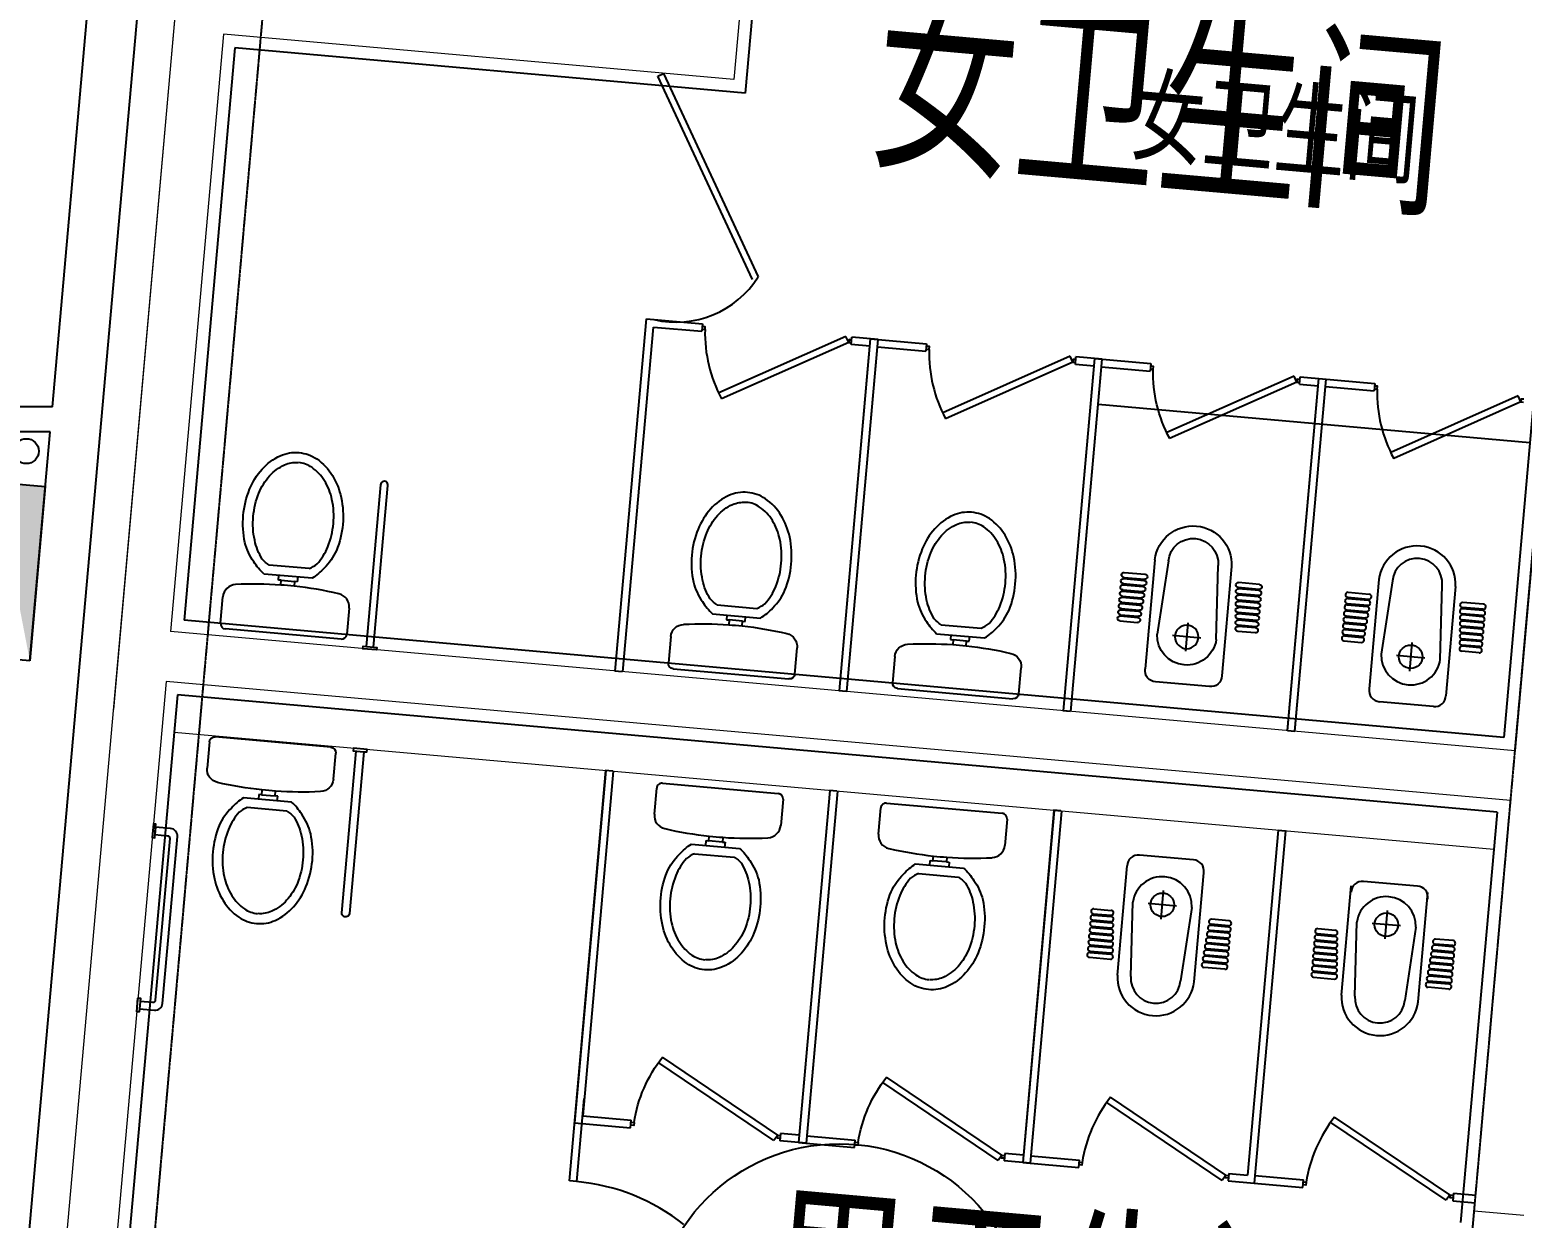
# Model space of a CAD drawing. Header units: millimetres. Extents: x 11669738 to 11859441, y -6222081 to -6069093.
# Drawn here: x 11776122 to 11782092, y -6202303 to -6197546 of the extents above; entities that cross this region are included whole.
import ezdxf

# ---------------------------------------------------------------- set-up
doc = ezdxf.new("R2010")
doc.units = ezdxf.units.MM
doc.linetypes.add('E-RG-1F$0$$0$DOTE', pattern=[2.42, 2, -0.2, 0.02, -0.2])
doc.linetypes.add('XRE2$0$HIDDEN', pattern=[0.375, 0.25, -0.125])
for name, color, linetype in [('A—墙体', 7, 'Continuous'), ('I—平面—卫生间隔断（不到顶）', 48, 'Continuous'), ('I—平面—文字', 40, 'Continuous'), ('I—平面—文字（放大1：100）', 40, 'XRE2$0$HIDDEN'), ('I—平面—洁具1', 48, 'Continuous'), ('I—平面—洁具2', 44, 'Continuous'), ('I—平面—消防设施', 10, 'Continuous'), ('I—平面—装饰面层线', 192, 'Continuous'), ('I—平面—踏步', 80, 'Continuous'), ('I—平面—门', 22, 'Continuous'), ('轴线100', 1, 'Continuous')]:
    doc.layers.add(name, color=color, linetype=linetype)
for name, color, linetype, lineweight in [('E1-RW-4F$0$A-WALL', 7, 'Continuous', 5), ('E1-RW-4F$0$P-SANR-FIXT', 6, 'Continuous', 5), ('XRE0$0$A-FLOR-CASE', 3, 'Continuous', 5)]:
    doc.layers.add(name, color=color, linetype=linetype, lineweight=lineweight)
doc.styles.add('XD2008', font='simhei.ttf', dxfattribs={"width": 0.85})

# ---------------------------------------------------------------- blocks, each defined once
blk = doc.blocks.new('E1-RI-4F$0$XFX-BX')
blk.add_lwpolyline([(0, 0), (0, 200), (700, 200), (700, 0)], close=True)
blk.add_solid([(0, 0), (0, 0), (700, 0), (700, 200)])
blk = doc.blocks.new('E1-RW-4F$0$matong')
at = {"layer": 'I—平面—洁具2'}
for p, q in [((-0.43, 0), (0.43, 0)), ((-0.47, -0.235), (-0.47, -0.04)), ((0.47, -0.04), (0.47, -0.235)), ((-0.176, -0.431), (0.181, -0.431)), ((-0.07, -0.396), (-0.05, -0.396)), ((-0.07, -0.431), (-0.07, -0.396)), ((-0.05, -0.396), (-0.05, -0.361)), ((0.05, -0.396), (-0.05, -0.396)), ((0.05, -0.361), (0.05, -0.396)), ((0.05, -0.396), (0.07, -0.396)), ((0.07, -0.396), (0.07, -0.431)), ((-0.148, -0.5), (0.148, -0.5))]:
    blk.add_line(p, q, dxfattribs=at)
for points in [[(0.002, -1.35, -0.128381), (-0.133, -1.315, -0.106268), (-0.259, -1.203, -0.085065), (-0.338, -1.047, -0.074422), (-0.368, -0.849, -0.074422), (-0.338, -0.652, -0.093985), (-0.259, -0.514, -0.073872), (-0.176, -0.431, -0.130921)], [(0.181, -0.431, -0.073872), (0.264, -0.514, -0.093985), (0.343, -0.652, -0.074422), (0.372, -0.849, -0.074422), (0.343, -1.047, -0.085065), (0.264, -1.203, -0.106268), (0.138, -1.315, -0.128381), (0.002, -1.35, -0.130921)], [(-0.148, -0.5, 0.073654), (-0.204, -0.54, 0.085065), (-0.272, -0.674, 0.074422), (-0.298, -0.849, 0.074422), (-0.272, -1.025, 0.085065), (-0.204, -1.159, 0.106268), (-0.101, -1.25, 0.128381), (-0.002, -1.276, 0.131396)], [(0.148, -0.5, -0.073654), (0.204, -0.54, -0.085065), (0.272, -0.674, -0.074422), (0.298, -0.849, -0.074422), (0.272, -1.025, -0.085065), (0.204, -1.159, -0.106268), (0.101, -1.25, -0.128381), (0.002, -1.276, -0.131396)]]:
    blk.add_lwpolyline(points, format="xyb", dxfattribs=at)
for centre, radius, start, end in [((-0.43, -0.04), 0.04, 90, 180), ((0.43, -0.04), 0.04, 0, 90), ((-0.37, -0.235), 0.1, 180, 262.0681), ((0.37, -0.235), 0.1, 277.9319, 0), ((0, 2.42), 2.781, 262.0681, 268.9699), ((0, 2.42), 2.781, 268.9699, 271.0301), ((0, 2.42), 2.781, 271.0301, 277.9319)]:
    blk.add_arc(centre, radius, start, end, dxfattribs=at)
blk = doc.blocks.new('E1-RW-4F$0$mt2')
at = {"layer": 'I—平面—卫生间隔断（不到顶）'}
for p, q in [((484752, -36734.2), (484752, -35319.1)), ((484752, -35319.1), (484976.9, -35319.1)), ((484976.9, -35319.1), (484976.9, -35349.1)), ((485553, -35318.4), (485066.2, -35588.4)), ((485566.2, -35341.1), (485079.3, -35611.1)), ((485566.2, -35341.1), (485553, -35318.4)), ((485682, -35319.1), (485576.9, -35319.1)), ((485576.9, -35349.1), (485576.9, -35319.1)), ((485682, -36734.1), (485682, -35319.1)), ((484782, -36734.1), (484782, -35349.1)), ((484782, -35349.1), (484976.9, -35349.1)), ((485652, -35349.1), (485576.9, -35349.1)), ((485652, -36734.2), (485652, -35349.1)), ((484779.7, -36734.2), (484749.7, -36734.2)), ((485679.7, -36734.2), (485649.7, -36734.2))]:
    blk.add_line(p, q, dxfattribs=at)
for points in [[(484976.9, -35341.1), (484989.1, -35341.1), (484989.1, -35329.6), (484976.9, -35329.6)], [(485576.9, -35329.6), (485566.2, -35329.6), (485566.2, -35341.1), (485576.9, -35341.1)]]:
    blk.add_lwpolyline(points, dxfattribs=at)
blk.add_arc((485547.6, -35304.3), 559.9, 183.77151, 213.23063, dxfattribs=at)
at = {"layer": 'I—平面—洁具2', "extrusion": (-8.91634e-38, -1.11454e-38, -1), "xscale": 539.9999999999997, "yscale": 539.9999999999997, "zscale": -539.9999999999997, "rotation": 179.9999999992452}
blk.add_blockref('E1-RW-4F$0$matong', (-485214.6, -36704.2), dxfattribs=at)
blk = doc.blocks.new('E1-RW-4F$0$dunwei3')
at = {"layer": 'I—平面—卫生间隔断（不到顶）'}
for p, q in [((509825.7, -38717.5), (509825.7, -40132.5)), ((509853.4, -38717.5), (509828, -38717.5)), ((509855.7, -38717.5), (509855.7, -40102.5)), ((510725.5, -38717.5), (510755.5, -38717.5)), ((510725.5, -38717.5), (510725.5, -40102.5)), ((510755.5, -38717.5), (510755.5, -40132.5)), ((510626.5, -40133.2), (510139.6, -39863.2)), ((510639.6, -40110.5), (510152.7, -39840.5)), ((509855.7, -40102.5), (510050.5, -40102.5)), ((510050.5, -40132.5), (510050.5, -40102.5)), ((510639.6, -40110.5), (510626.5, -40133.2)), ((510650.5, -40102.5), (510650.5, -40132.5)), ((510650.5, -40102.5), (510725.5, -40102.5)), ((509825.7, -40132.5), (510050.5, -40132.5)), ((510650.5, -40132.5), (510755.5, -40132.5))]:
    blk.add_line(p, q, dxfattribs=at)
for points in [[(510050.5, -40110.5), (510062.5, -40110.5), (510062.5, -40122), (510050.5, -40122)], [(510650.5, -40122), (510639.6, -40122), (510639.6, -40110.5), (510650.5, -40110.5)]]:
    blk.add_lwpolyline(points, dxfattribs=at)
blk.add_arc((510621.1, -40147.3), 559.9, 146.76937, 176.22849, dxfattribs=at)
at = {"layer": 'I—平面—洁具2'}
for p, q in [((510399.2, -38865.4), (510182.3, -38865.4)), ((510136.9, -39351.8), (510136.9, -38912.8)), ((510444.7, -39351.8), (510444.7, -38912.8)), ((510290.8, -39112.6), (510290.8, -38998.3)), ((510019, -39095.5), (510089.5, -39095.5)), ((510019, -39095.5), (510089.5, -39095.5)), ((510190.8, -39351.8), (510172.1, -39055.4)), ((510347.9, -39055.4), (510233.6, -39055.4)), ((510409.4, -39055.4), (510390.8, -39351.8)), ((510009, -39105.5), (510009, -39105.5)), ((510009, -39105.5), (510009, -39105.5)), ((510009, -39130.5), (510009, -39130.5)), ((510009, -39130.5), (510009, -39130.5)), ((510009, -39155.5), (510009, -39155.5)), ((510009, -39155.5), (510009, -39155.5)), ((510019, -39115.5), (510089.5, -39115.5)), ((510019, -39115.5), (510089.5, -39115.5)), ((510019, -39120.5), (510091.5, -39120.5)), ((510019, -39120.5), (510091.5, -39120.5)), ((510019, -39140.5), (510091.5, -39140.5)), ((510019, -39140.5), (510091.5, -39140.5)), ((510019, -39145.5), (510093.4, -39145.5)), ((510019, -39145.5), (510093.4, -39145.5)), ((510099.5, -39105.5), (510099.5, -39105.5)), ((510099.5, -39105.5), (510099.5, -39105.5)), ((510099.5, -39130.5), (510099.5, -39130.5)), ((510099.5, -39130.5), (510099.5, -39130.5)), ((510099.5, -39155.5), (510099.5, -39155.5)), ((510099.5, -39155.5), (510099.5, -39155.5)), ((510101.5, -39130.5), (510101.5, -39130.5)), ((510101.5, -39130.5), (510101.5, -39130.5)), ((510103.4, -39155.5), (510103.4, -39155.5)), ((510103.4, -39155.5), (510103.4, -39155.5)), ((510478.2, -39155.5), (510478.2, -39155.5)), ((510480.1, -39130.5), (510480.1, -39130.5)), ((510482.1, -39105.5), (510482.1, -39105.5)), ((510482.1, -39130.5), (510482.1, -39130.5)), ((510482.1, -39155.5), (510482.1, -39155.5)), ((510562.6, -39145.5), (510488.2, -39145.5)), ((510562.6, -39120.5), (510490.1, -39120.5)), ((510562.6, -39140.5), (510490.1, -39140.5)), ((510562.6, -39115.5), (510492.1, -39115.5)), ((510572.6, -39105.5), (510572.6, -39105.5)), ((510572.6, -39130.5), (510572.6, -39130.5)), ((510572.6, -39155.5), (510572.6, -39155.5)), ((510009, -39180.5), (510009, -39180.5)), ((510009, -39180.5), (510009, -39180.5)), ((510009, -39205.5), (510009, -39205.5)), ((510009, -39205.5), (510009, -39205.5)), ((510019, -39165.5), (510093.4, -39165.5)), ((510019, -39165.5), (510093.4, -39165.5)), ((510019, -39170.5), (510095.4, -39170.5)), ((510019, -39170.5), (510095.4, -39170.5)), ((510019, -39190.5), (510095.4, -39190.5)), ((510019, -39190.5), (510095.4, -39190.5)), ((510019, -39195.5), (510097.3, -39195.5)), ((510019, -39195.5), (510097.3, -39195.5)), ((510019, -39215.5), (510097.3, -39215.5)), ((510019, -39215.5), (510097.3, -39215.5)), ((510019, -39220.5), (510099.2, -39220.5)), ((510019, -39220.5), (510099.2, -39220.5)), ((510105.4, -39180.5), (510105.4, -39180.5)), ((510105.4, -39180.5), (510105.4, -39180.5)), ((510107.3, -39205.5), (510107.3, -39205.5)), ((510107.3, -39205.5), (510107.3, -39205.5)), ((510474.3, -39205.5), (510474.3, -39205.5)), ((510476.2, -39180.5), (510476.2, -39180.5)), ((510562.6, -39220.5), (510482.4, -39220.5)), ((510562.6, -39195.5), (510484.3, -39195.5)), ((510562.6, -39215.5), (510484.3, -39215.5)), ((510562.6, -39170.5), (510486.2, -39170.5)), ((510562.6, -39190.5), (510486.2, -39190.5)), ((510562.6, -39165.5), (510488.2, -39165.5)), ((510572.6, -39180.5), (510572.6, -39180.5)), ((510572.6, -39205.5), (510572.6, -39205.5)), ((510009, -39230.5), (510009, -39230.5)), ((510009, -39230.5), (510009, -39230.5)), ((510009, -39255.5), (510009, -39255.5)), ((510009, -39255.5), (510009, -39255.5)), ((510009, -39280.5), (510009, -39280.5)), ((510009, -39280.5), (510009, -39280.5)), ((510019, -39240.5), (510099.2, -39240.5)), ((510019, -39240.5), (510099.2, -39240.5)), ((510019, -39245.5), (510101.2, -39245.5)), ((510019, -39245.5), (510101.2, -39245.5)), ((510019, -39265.5), (510101.2, -39265.5)), ((510019, -39265.5), (510101.2, -39265.5)), ((510019, -39270.5), (510103.1, -39270.5)), ((510019, -39270.5), (510103.1, -39270.5)), ((510109.2, -39230.5), (510109.2, -39230.5)), ((510109.2, -39230.5), (510109.2, -39230.5)), ((510111.2, -39255.5), (510111.2, -39255.5)), ((510111.2, -39255.5), (510111.2, -39255.5)), ((510113.1, -39280.5), (510113.1, -39280.5)), ((510113.1, -39280.5), (510113.1, -39280.5)), ((510468.5, -39280.5), (510468.5, -39280.5)), ((510470.4, -39255.5), (510470.4, -39255.5)), ((510472.4, -39230.5), (510472.4, -39230.5)), ((510562.6, -39270.5), (510478.5, -39270.5)), ((510562.6, -39245.5), (510480.4, -39245.5)), ((510562.6, -39265.5), (510480.4, -39265.5)), ((510562.6, -39240.5), (510482.4, -39240.5)), ((510572.6, -39230.5), (510572.6, -39230.5)), ((510572.6, -39255.5), (510572.6, -39255.5)), ((510572.6, -39280.5), (510572.6, -39280.5)), ((510019, -39290.5), (510103.1, -39290.5)), ((510019, -39290.5), (510103.1, -39290.5)), ((510562.6, -39290.5), (510478.5, -39290.5))]:
    blk.add_line(p, q, dxfattribs=at)
blk.add_lwpolyline([(510562.6, -39095.5), (510492.1, -39095.5)], dxfattribs=at)
blk.add_circle((510290.8, -39055.4), 47.1, dxfattribs=at)
for centre, radius, start, end in [((510180.5, -38909.1), 43.8, 87.58767, 184.85524), ((510401.1, -38909.1), 43.8, 355.14546, 92.41303), ((510290.8, -39061.7), 118.8, 3.04908, 176.95161), ((510019, -39105.5), 10, 90.00035, 180.00035), ((510019, -39105.5), 10, 90.00035, 180.00035), ((510089.5, -39105.5), 10, 0.00035, 90.00035), ((510089.5, -39105.5), 10, 0.00035, 90.00035), ((510492.1, -39105.5), 10, 90.00035, 180.00035), ((510562.6, -39105.5), 10, 0.00035, 90.00035), ((510019, -39105.5), 10, 180.00035, 270.00035), ((510019, -39105.5), 10, 180.00035, 270.00035), ((510019, -39130.5), 10, 90.00035, 180.00035), ((510019, -39130.5), 10, 90.00035, 180.00035), ((510019, -39130.5), 10, 180.00035, 270.00035), ((510019, -39130.5), 10, 180.00035, 270.00035), ((510019, -39155.5), 10, 90.00035, 180.00035), ((510019, -39155.5), 10, 90.00035, 180.00035), ((510019, -39155.5), 10, 180.00035, 270.00035), ((510019, -39155.5), 10, 180.00035, 270.00035), ((510089.5, -39105.5), 10, 270.00035, 0.00035), ((510089.5, -39105.5), 10, 270.00035, 0.00035), ((510091.5, -39130.5), 10, 0.00035, 90.00035), ((510091.5, -39130.5), 10, 0.00035, 90.00035), ((510091.5, -39130.5), 10, 270.00035, 0.00035), ((510091.5, -39130.5), 10, 270.00035, 0.00035), ((510093.4, -39155.5), 10, 0.00035, 90.00035), ((510093.4, -39155.5), 10, 0.00035, 90.00035), ((510093.4, -39155.5), 10, 270.00035, 0.00035), ((510093.4, -39155.5), 10, 270.00035, 0.00035), ((510488.2, -39155.5), 10, 90.00035, 180.00035), ((510488.2, -39155.5), 10, 180.00035, 270.00035), ((510490.1, -39130.5), 10, 90.00035, 180.00035), ((510490.1, -39130.5), 10, 180.00035, 270.00035), ((510492.1, -39105.5), 10, 180.00035, 270.00035), ((510562.6, -39105.5), 10, 270.00035, 0.00035), ((510562.6, -39130.5), 10, 0.00035, 90.00035), ((510562.6, -39130.5), 10, 270.00035, 0.00035), ((510562.6, -39155.5), 10, 0.00035, 90.00035), ((510562.6, -39155.5), 10, 270.00035, 0.00035), ((510019, -39180.5), 10, 90.00035, 180.00035), ((510019, -39180.5), 10, 90.00035, 180.00035), ((510019, -39180.5), 10, 180.00035, 270.00035), ((510019, -39180.5), 10, 180.00035, 270.00035), ((510019, -39205.5), 10, 90.00035, 180.00035), ((510019, -39205.5), 10, 90.00035, 180.00035), ((510019, -39205.5), 10, 180.00035, 270.00035), ((510019, -39205.5), 10, 180.00035, 270.00035), ((510019, -39230.5), 10, 90.00035, 180.00035), ((510019, -39230.5), 10, 90.00035, 180.00035), ((510095.4, -39180.5), 10, 0.00035, 90.00035), ((510095.4, -39180.5), 10, 0.00035, 90.00035), ((510095.4, -39180.5), 10, 270.00035, 0.00035), ((510095.4, -39180.5), 10, 270.00035, 0.00035), ((510097.3, -39205.5), 10, 0.00035, 90.00035), ((510097.3, -39205.5), 10, 0.00035, 90.00035), ((510097.3, -39205.5), 10, 270.00035, 0.00035), ((510097.3, -39205.5), 10, 270.00035, 0.00035), ((510099.2, -39230.5), 10, 0.00035, 90.00035), ((510099.2, -39230.5), 10, 0.00035, 90.00035), ((510482.4, -39230.5), 10, 90.00035, 180.00035), ((510484.3, -39205.5), 10, 90.00035, 180.00035), ((510484.3, -39205.5), 10, 180.00035, 270.00035), ((510486.2, -39180.5), 10, 90.00035, 180.00035), ((510486.2, -39180.5), 10, 180.00035, 270.00035), ((510562.6, -39180.5), 10, 0.00035, 90.00035), ((510562.6, -39180.5), 10, 270.00035, 0.00035), ((510562.6, -39205.5), 10, 0.00035, 90.00035), ((510562.6, -39205.5), 10, 270.00035, 0.00035), ((510562.6, -39230.5), 10, 0.00035, 90.00035), ((510019, -39230.5), 10, 180.00035, 270.00035), ((510019, -39230.5), 10, 180.00035, 270.00035), ((510019, -39255.5), 10, 90.00035, 180.00035), ((510019, -39255.5), 10, 90.00035, 180.00035), ((510019, -39255.5), 10, 180.00035, 270.00035), ((510019, -39255.5), 10, 180.00035, 270.00035), ((510019, -39280.5), 10, 90.00035, 180.00035), ((510019, -39280.5), 10, 90.00035, 180.00035), ((510019, -39280.5), 10, 180.00035, 270.00035), ((510019, -39280.5), 10, 180.00035, 270.00035), ((510099.2, -39230.5), 10, 270.00035, 0.00035), ((510099.2, -39230.5), 10, 270.00035, 0.00035), ((510101.2, -39255.5), 10, 0.00035, 90.00035), ((510101.2, -39255.5), 10, 0.00035, 90.00035), ((510101.2, -39255.5), 10, 270.00035, 0.00035), ((510101.2, -39255.5), 10, 270.00035, 0.00035), ((510103.1, -39280.5), 10, 0.00035, 90.00035), ((510103.1, -39280.5), 10, 0.00035, 90.00035), ((510103.1, -39280.5), 10, 270.00035, 0.00035), ((510103.1, -39280.5), 10, 270.00035, 0.00035), ((510478.5, -39280.5), 10, 90.00035, 180.00035), ((510478.5, -39280.5), 10, 180.00035, 270.00035), ((510480.4, -39255.5), 10, 90.00035, 180.00035), ((510480.4, -39255.5), 10, 180.00035, 270.00035), ((510482.4, -39230.5), 10, 180.00035, 270.00035), ((510562.6, -39230.5), 10, 270.00035, 0.00035), ((510562.6, -39255.5), 10, 0.00035, 90.00035), ((510562.6, -39255.5), 10, 270.00035, 0.00035), ((510562.6, -39280.5), 10, 0.00035, 90.00035), ((510562.6, -39280.5), 10, 270.00035, 0.00035), ((510290.8, -39346.5), 154, 181.97919, 358.02151), ((510290.8, -39350.4), 100, 180.77532, 359.22537)]:
    blk.add_arc(centre, radius, start, end, dxfattribs=at)
blk = doc.blocks.new('A$C666141D0')
at = {"layer": '轴线100', "linetype": 'E-RG-1F$0$$0$DOTE'}
for p, q in [((758.4, 7611), (4334.1, 47940.1)), ((5987.9, 7147.3), (9527.5, 47068.7))]:
    blk.add_line(p, q, dxfattribs=at)

msp = doc.modelspace()

# ---------------------------------------------------------------- linework, layer by layer
at = {"layer": 'A—墙体'}
for p, q in [((11776211.9, -6199055.2), (11776803.3, -6192386.6)), ((11775977.8, -6203958.6), (11776962.7, -6192852.6)), ((11776211.9, -6199055.2), (11776763.5, -6192834.9)), ((11776121.7, -6200071.9), (11776203, -6199155.3)), ((11776124.3, -6200042.7), (11776203, -6199155.3))]:
    msp.add_line(p, q, dxfattribs=at)
for radius, start, end in [(495100, 90.286633, 90.350475), (495000, 90.287717, 90.350545)]:
    msp.add_arc((11778688.7, -6694149), radius, start, end, dxfattribs=at)
at = {"layer": 'E1-RW-4F$0$A-WALL', "lineweight": 13}
for p, q in [((11776812.2, -6196251.7), (11776157.9, -6203622.7)), ((11776750.4, -6196948.9), (11776455.9, -6200266.3)), ((11782227, -6198589.6), (11782064, -6200432.4)), ((11782045.7, -6200631.6), (11781899.9, -6202274.8)), ((11782099.1, -6202292.4), (11781899.9, -6202274.8))]:
    msp.add_line(p, q, dxfattribs=at)
at = {"layer": 'E1-RW-4F$0$A-WALL'}
for p, q in [((11779035.4, -6196649.8), (11778938.2, -6197745.5)), ((11776896.5, -6197564.3), (11776684.4, -6199955)), ((11778938.2, -6197745.5), (11776896.5, -6197564.3)), ((11782064, -6200432.4), (11776684.4, -6199955)), ((11776666.7, -6200154.2), (11776428, -6202843.5)), ((11782045.7, -6200631.6), (11776666.7, -6200154.2))]:
    msp.add_line(p, q, dxfattribs=at)
at = {"layer": 'I—平面—卫生间隔断（不到顶）'}
for p, q in [((11779012.4, -6198545.2), (11778634.1, -6197731.3)), ((11778657.2, -6197720.6), (11779035.6, -6198534.9)), ((11781153, -6200351.6), (11781278.1, -6198941.8)), ((11781278.1, -6198941.8), (11781502.1, -6198961.7)), ((11781182.9, -6200354.3), (11781305.4, -6198974.3)), ((11781305.4, -6198974.3), (11781499.4, -6198991.6)), ((11781502.1, -6198961.7), (11781499.4, -6198991.6)), ((11782075.8, -6199011.9), (11781567, -6199237.8)), ((11782086.9, -6199035.7), (11781578, -6199261.6)), ((11782086.9, -6199035.7), (11782075.8, -6199011.9)), ((11778280.3, -6202153.8), (11778426.1, -6200511.2)), ((11778310.2, -6202156.5), (11778339.8, -6201823.4)), ((11781787.7, -6202231.2), (11781326.6, -6201919.3)), ((11781802.8, -6202209.8), (11781341.7, -6201897.8)), ((11778310.2, -6202156.5), (11778280.3, -6202153.8)), ((11781020.1, -6202162.4), (11781214.1, -6202179.6)), ((11781022.7, -6202132.5), (11781216.8, -6202149.7)), ((11781214.1, -6202179.6), (11781216.8, -6202149.7)), ((11781802.8, -6202209.8), (11781787.7, -6202231.2)), ((11781816.7, -6202203), (11781814, -6202232.8)), ((11781816.7, -6202203), (11781906.6, -6202210.9)), ((11781814, -6202232.8), (11781903.9, -6202240.8))]:
    msp.add_line(p, q, dxfattribs=at)
for points in [[(11781500.1, -6198983.6), (11781512.1, -6198984.7), (11781513.1, -6198973.2), (11781501.1, -6198972.1)], [(11782098.8, -6199025.2), (11782087.9, -6199024.2), (11782086.9, -6199035.7), (11782097.8, -6199036.7)], [(11781216.1, -6202157.7), (11781228, -6202158.7), (11781227, -6202170.2), (11781215.1, -6202169.2)], [(11781815, -6202222.4), (11781804.1, -6202221.4), (11781805.1, -6202210), (11781816, -6202210.9)]]:
    msp.add_lwpolyline(points, dxfattribs=at)
for points in [[(11777497.1, -6200017.1), (11777509.5, -6200018.2), (11777508.6, -6200028.2), (11777453.8, -6200023.3), (11777454.7, -6200013.4), (11777497.1, -6200017.1), (11777554.5, -6199369.7, 1.000003), (11777524.7, -6199367), (11777467.2, -6200014.5)], [(11777457.6, -6200435.7), (11777470.1, -6200436.8), (11777471, -6200426.8), (11777416.2, -6200422), (11777415.3, -6200431.9), (11777457.6, -6200435.7), (11777400.2, -6201083.2, -1.000003), (11777370.3, -6201080.5), (11777427.7, -6200433)]]:
    msp.add_lwpolyline(points, format="xyb", dxfattribs=at)
msp.add_circle((11779360, -6202754.8, 0), 750, dxfattribs=at)
for centre, radius, start, end in [((11778707, -6198327.8), 388.4, 256.87462, 327.78172), ((11782071.7, -6198997.4), 559.9, 178.69874, 208.15786), ((11781781.1, -6202244.8), 559.9, 141.69659, 171.15572), ((11778239.9, -6202951.1), 797.7, 51.31402, 85.01532)]:
    msp.add_arc(centre, radius, start, end, dxfattribs=at)
at = {"layer": 'I—平面—洁具1'}
msp.add_lwpolyline([(11776560.4, -6201464.7), (11776559.3, -6201477.1), (11776549.3, -6201476.2), (11776554.2, -6201421.5), (11776564.1, -6201422.3), (11776560.4, -6201464.7), (11776620.2, -6201470, 0.414214), (11776652.7, -6201442.8), (11776711.9, -6200775.4, 0.414214), (11776684.7, -6200742.8), (11776624.9, -6200737.5), (11776626.1, -6200725.1), (11776616.1, -6200724.2), (11776611.2, -6200779), (11776621.2, -6200779.9), (11776624.9, -6200737.5), (11776622.3, -6200767.4), (11776672.1, -6200771.8, -0.414214), (11776681.2, -6200782.7), (11776623.7, -6201430.1, -0.414214), (11776612.8, -6201439.2), (11776563, -6201434.8)], format="xyb", dxfattribs=at)
at = {"layer": 'I—平面—洁具2'}
for p, q in [((11781519, -6199747), (11781480.2, -6200184.2)), ((11781572.7, -6199751.7), (11781527.9, -6200045.3)), ((11781764.3, -6200066.3), (11781771.9, -6199769.4)), ((11781825.6, -6199774.2), (11781786.8, -6200211.4)), ((11781392.2, -6199842.4), (11781474.1, -6199849.7)), ((11781392.2, -6199842.4), (11781474.1, -6199849.7)), ((11781394, -6199822.5), (11781475.8, -6199829.8)), ((11781394, -6199822.5), (11781475.8, -6199829.8)), ((11781394.4, -6199817.5), (11781478.2, -6199825)), ((11781394.4, -6199817.5), (11781478.2, -6199825)), ((11781396.2, -6199797.6), (11781480, -6199805)), ((11781396.2, -6199797.6), (11781480, -6199805)), ((11781937.6, -6199845.7), (11781853.9, -6199838.2)), ((11781387.4, -6199897.2), (11781463.4, -6199904)), ((11781387.4, -6199897.2), (11781463.4, -6199904)), ((11781387.8, -6199892.2), (11781465.8, -6199899.2)), ((11781387.8, -6199892.2), (11781465.8, -6199899.2)), ((11781389.6, -6199872.3), (11781467.6, -6199879.2)), ((11781389.6, -6199872.3), (11781467.6, -6199879.2)), ((11781390, -6199867.3), (11781469.9, -6199874.4)), ((11781390, -6199867.3), (11781469.9, -6199874.4)), ((11781391.8, -6199847.4), (11781471.7, -6199854.5)), ((11781391.8, -6199847.4), (11781471.7, -6199854.5)), ((11781933.6, -6199890.5), (11781851.8, -6199883.2)), ((11781935.9, -6199865.6), (11781852.1, -6199858.2)), ((11781933.2, -6199895.5), (11781853.3, -6199888.4)), ((11781935.4, -6199870.6), (11781853.6, -6199863.3)), ((11781383, -6199947), (11781455.1, -6199953.4)), ((11781383, -6199947), (11781455.1, -6199953.4)), ((11781383.4, -6199942), (11781457.5, -6199948.6)), ((11781383.4, -6199942), (11781457.5, -6199948.6)), ((11781385.2, -6199922.1), (11781459.3, -6199928.7)), ((11781385.2, -6199922.1), (11781459.3, -6199928.7)), ((11781385.6, -6199917.1), (11781461.6, -6199923.9)), ((11781385.6, -6199917.1), (11781461.6, -6199923.9)), ((11781927, -6199965.2), (11781851, -6199958.5)), ((11781929.2, -6199940.3), (11781851.3, -6199933.4)), ((11781931.4, -6199915.4), (11781851.5, -6199908.3)), ((11781928.8, -6199945.3), (11781852.7, -6199938.5)), ((11781931, -6199920.4), (11781853, -6199913.5)), ((11781379, -6199991.8), (11781449.2, -6199998.1)), ((11781379, -6199991.8), (11781449.2, -6199998.1)), ((11781380.7, -6199971.9), (11781451, -6199978.2)), ((11781380.7, -6199971.9), (11781451, -6199978.2)), ((11781381.2, -6199966.9), (11781453.3, -6199973.3)), ((11781381.2, -6199966.9), (11781453.3, -6199973.3)), ((11781651.2, -6199998.9), (11781641.1, -6200112.7)), ((11781922.6, -6200015), (11781850.4, -6200008.6)), ((11781924.8, -6199990.1), (11781850.7, -6199983.5)), ((11781922.1, -6200020), (11781851.9, -6200013.8)), ((11781924.4, -6199995.1), (11781852.2, -6199988.7)), ((11781926.6, -6199970.2), (11781852.5, -6199963.6)), ((11781703, -6200060.8), (11781589.2, -6200050.7)), ((11781737.4, -6200254.6), (11781521.3, -6200235.4)), ((11781369.1, -6201409.6), (11781408, -6200972.4)), ((11781673.5, -6200974), (11781457.4, -6200954.8)), ((11781675.8, -6201436.8), (11781714.6, -6200999.6)), ((11781543.6, -6201184.9), (11781553.7, -6201071.1)), ((11781274.4, -6201143.9), (11781344.7, -6201150.1)), ((11781274.4, -6201143.9), (11781344.7, -6201150.1)), ((11781422.8, -6201414.3), (11781430.5, -6201117.5)), ((11781605.6, -6201133.1), (11781491.7, -6201123)), ((11781666.8, -6201138.5), (11781622.1, -6201432)), ((11781268.2, -6201213.6), (11781342.3, -6201220.2)), ((11781268.2, -6201213.6), (11781342.3, -6201220.2)), ((11781270, -6201193.7), (11781344.1, -6201200.3)), ((11781270, -6201193.7), (11781344.1, -6201200.3)), ((11781270.5, -6201188.7), (11781342.6, -6201195.1)), ((11781270.5, -6201188.7), (11781342.6, -6201195.1)), ((11781272.2, -6201168.8), (11781344.4, -6201175.2)), ((11781272.2, -6201168.8), (11781344.4, -6201175.2)), ((11781272.7, -6201163.8), (11781342.9, -6201170)), ((11781272.7, -6201163.8), (11781342.9, -6201170)), ((11781813.6, -6201216.8), (11781741.4, -6201210.4)), ((11781813.6, -6201216.8), (11781741.4, -6201210.4)), ((11781814, -6201211.8), (11781743.8, -6201205.6)), ((11781814, -6201211.8), (11781743.8, -6201205.6)), ((11781815.8, -6201191.9), (11781745.6, -6201185.7)), ((11781815.8, -6201191.9), (11781745.6, -6201185.7)), ((11781263.4, -6201268.4), (11781343.3, -6201275.5)), ((11781263.4, -6201268.4), (11781343.3, -6201275.5)), ((11781263.8, -6201263.4), (11781341.8, -6201270.3)), ((11781263.8, -6201263.4), (11781341.8, -6201270.3)), ((11781265.6, -6201243.5), (11781343.6, -6201250.4)), ((11781265.6, -6201243.5), (11781343.6, -6201250.4)), ((11781266, -6201238.5), (11781342.1, -6201245.2)), ((11781266, -6201238.5), (11781342.1, -6201245.2)), ((11781267.8, -6201218.6), (11781343.8, -6201225.3)), ((11781267.8, -6201218.6), (11781343.8, -6201225.3)), ((11781809.2, -6201266.6), (11781733.1, -6201259.9)), ((11781809.2, -6201266.6), (11781733.1, -6201259.9)), ((11781809.6, -6201261.6), (11781735.5, -6201255.1)), ((11781809.6, -6201261.6), (11781735.5, -6201255.1)), ((11781811.4, -6201241.7), (11781737.3, -6201235.2)), ((11781811.4, -6201241.7), (11781737.3, -6201235.2)), ((11781811.8, -6201236.7), (11781739.6, -6201230.3)), ((11781811.8, -6201236.7), (11781739.6, -6201230.3)), ((11781259, -6201318.2), (11781342.7, -6201325.6)), ((11781259, -6201318.2), (11781342.7, -6201325.6)), ((11781259.4, -6201313.2), (11781341.2, -6201320.5)), ((11781259.4, -6201313.2), (11781341.2, -6201320.5)), ((11781261.2, -6201293.3), (11781343, -6201300.5)), ((11781261.2, -6201293.3), (11781343, -6201300.5)), ((11781261.6, -6201288.3), (11781341.5, -6201295.4)), ((11781261.6, -6201288.3), (11781341.5, -6201295.4)), ((11781802.5, -6201341.3), (11781720.7, -6201334.1)), ((11781802.5, -6201341.3), (11781720.7, -6201334.1)), ((11781803, -6201336.4), (11781723.1, -6201329.3)), ((11781803, -6201336.4), (11781723.1, -6201329.3)), ((11781804.7, -6201316.4), (11781724.8, -6201309.3)), ((11781804.7, -6201316.4), (11781724.8, -6201309.3)), ((11781805.2, -6201311.5), (11781727.2, -6201304.5)), ((11781805.2, -6201311.5), (11781727.2, -6201304.5)), ((11781806.9, -6201291.5), (11781729, -6201284.6)), ((11781806.9, -6201291.5), (11781729, -6201284.6)), ((11781807.4, -6201286.6), (11781731.4, -6201279.8)), ((11781807.4, -6201286.6), (11781731.4, -6201279.8)), ((11781257.2, -6201338.1), (11781341, -6201345.5)), ((11781257.2, -6201338.1), (11781341, -6201345.5)), ((11781798.5, -6201386.2), (11781714.8, -6201378.7)), ((11781798.5, -6201386.2), (11781714.8, -6201378.7)), ((11781800.3, -6201366.2), (11781716.5, -6201358.8)), ((11781800.3, -6201366.2), (11781716.5, -6201358.8)), ((11781800.8, -6201361.3), (11781718.9, -6201354)), ((11781800.8, -6201361.3), (11781718.9, -6201354))]:
    msp.add_line(p, q, dxfattribs=at)
msp.add_lwpolyline([(11781920.4, -6200039.9), (11781850.1, -6200033.7)], dxfattribs=at)
for centre in [(11781646.1, -6200055.8), (11781548.7, -6201128)]:
    msp.add_circle(centre, 47.1, dxfattribs=at)
for centre, radius, start, end in [((11781671.8, -6199765.9), 154, 356.90571, 172.94804), ((11781672.2, -6199761.9), 100, 355.70185, 174.1519), ((11781393.1, -6199832.5), 10, 174.92688, 264.92688), ((11781393.1, -6199832.5), 10, 174.92688, 264.92688), ((11781393.1, -6199832.5), 10, 84.92688, 174.92688), ((11781393.1, -6199832.5), 10, 84.92688, 174.92688), ((11781395.3, -6199807.6), 10, 174.92688, 264.92688), ((11781395.3, -6199807.6), 10, 174.92688, 264.92688), ((11781395.3, -6199807.6), 10, 84.92688, 174.92688), ((11781395.3, -6199807.6), 10, 84.92688, 174.92688), ((11781475, -6199839.7), 10, 264.92688, 354.92688), ((11781475, -6199839.7), 10, 264.92688, 354.92688), ((11781475, -6199839.7), 10, 354.92688, 84.92688), ((11781475, -6199839.7), 10, 354.92688, 84.92688), ((11781479.1, -6199815), 10, 264.92688, 354.92688), ((11781479.1, -6199815), 10, 264.92688, 354.92688), ((11781479.1, -6199815), 10, 354.92688, 84.92688), ((11781479.1, -6199815), 10, 354.92688, 84.92688), ((11781853, -6199848.2), 10, 84.92688, 174.92688), ((11781386.5, -6199907.2), 10, 84.92688, 174.92688), ((11781386.5, -6199907.2), 10, 84.92688, 174.92688), ((11781388.7, -6199882.3), 10, 84.92688, 174.92688), ((11781388.7, -6199882.3), 10, 84.92688, 174.92688), ((11781388.7, -6199882.3), 10, 174.92688, 264.92688), ((11781388.7, -6199882.3), 10, 174.92688, 264.92688), ((11781390.9, -6199857.4), 10, 174.92688, 264.92688), ((11781390.9, -6199857.4), 10, 174.92688, 264.92688), ((11781390.9, -6199857.4), 10, 84.92688, 174.92688), ((11781390.9, -6199857.4), 10, 84.92688, 174.92688), ((11781466.7, -6199889.2), 10, 264.92688, 354.92688), ((11781466.7, -6199889.2), 10, 264.92688, 354.92688), ((11781466.7, -6199889.2), 10, 354.92688, 84.92688), ((11781466.7, -6199889.2), 10, 354.92688, 84.92688), ((11781470.8, -6199864.5), 10, 264.92688, 354.92688), ((11781470.8, -6199864.5), 10, 264.92688, 354.92688), ((11781470.8, -6199864.5), 10, 354.92688, 84.92688), ((11781470.8, -6199864.5), 10, 354.92688, 84.92688), ((11781852.4, -6199898.3), 10, 174.92688, 264.92688), ((11781852.4, -6199898.3), 10, 84.92688, 174.92688), ((11781852.7, -6199873.3), 10, 84.92688, 174.92688), ((11781852.7, -6199873.3), 10, 174.92688, 264.92688), ((11781853, -6199848.2), 10, 174.92688, 264.92688), ((11781932.3, -6199905.4), 10, 354.92688, 84.92688), ((11781934.5, -6199880.5), 10, 264.92688, 354.92688), ((11781934.5, -6199880.5), 10, 354.92688, 84.92688), ((11781936.7, -6199855.6), 10, 264.92688, 354.92688), ((11781936.7, -6199855.6), 10, 354.92688, 84.92688), ((11781382.1, -6199957), 10, 84.92688, 174.92688), ((11781382.1, -6199957), 10, 84.92688, 174.92688), ((11781382.1, -6199957), 10, 174.92688, 264.92688), ((11781382.1, -6199957), 10, 174.92688, 264.92688), ((11781384.3, -6199932.1), 10, 84.92688, 174.92688), ((11781384.3, -6199932.1), 10, 84.92688, 174.92688), ((11781384.3, -6199932.1), 10, 174.92688, 264.92688), ((11781384.3, -6199932.1), 10, 174.92688, 264.92688), ((11781386.5, -6199907.2), 10, 174.92688, 264.92688), ((11781386.5, -6199907.2), 10, 174.92688, 264.92688), ((11781454.2, -6199963.4), 10, 354.92688, 84.92688), ((11781454.2, -6199963.4), 10, 354.92688, 84.92688), ((11781458.4, -6199938.7), 10, 264.92688, 354.92688), ((11781458.4, -6199938.7), 10, 264.92688, 354.92688), ((11781458.4, -6199938.7), 10, 354.92688, 84.92688), ((11781458.4, -6199938.7), 10, 354.92688, 84.92688), ((11781462.5, -6199913.9), 10, 264.92688, 354.92688), ((11781462.5, -6199913.9), 10, 264.92688, 354.92688), ((11781462.5, -6199913.9), 10, 354.92688, 84.92688), ((11781462.5, -6199913.9), 10, 354.92688, 84.92688), ((11781851.9, -6199948.5), 10, 84.92688, 174.92688), ((11781851.9, -6199948.5), 10, 174.92688, 264.92688), ((11781852.1, -6199923.4), 10, 174.92688, 264.92688), ((11781852.1, -6199923.4), 10, 84.92688, 174.92688), ((11781927.9, -6199955.2), 10, 264.92688, 354.92688), ((11781927.9, -6199955.2), 10, 354.92688, 84.92688), ((11781930.1, -6199930.3), 10, 264.92688, 354.92688), ((11781930.1, -6199930.3), 10, 354.92688, 84.92688), ((11781932.3, -6199905.4), 10, 264.92688, 354.92688), ((11781379.9, -6199981.9), 10, 84.92688, 174.92688), ((11781379.9, -6199981.9), 10, 84.92688, 174.92688), ((11781379.9, -6199981.9), 10, 174.92688, 264.92688), ((11781379.9, -6199981.9), 10, 174.92688, 264.92688), ((11781450.1, -6199988.1), 10, 264.92688, 354.92688), ((11781450.1, -6199988.1), 10, 264.92688, 354.92688), ((11781450.1, -6199988.1), 10, 354.92688, 84.92688), ((11781450.1, -6199988.1), 10, 354.92688, 84.92688), ((11781454.2, -6199963.4), 10, 264.92688, 354.92688), ((11781454.2, -6199963.4), 10, 264.92688, 354.92688), ((11781851, -6200023.7), 10, 84.92688, 174.92688), ((11781851.3, -6199998.6), 10, 84.92688, 174.92688), ((11781851.3, -6199998.6), 10, 174.92688, 264.92688), ((11781851.6, -6199973.6), 10, 84.92688, 174.92688), ((11781851.6, -6199973.6), 10, 174.92688, 264.92688), ((11781921.3, -6200029.9), 10, 354.92688, 84.92688), ((11781923.5, -6200005), 10, 264.92688, 354.92688), ((11781923.5, -6200005), 10, 354.92688, 84.92688), ((11781925.7, -6199980.1), 10, 264.92688, 354.92688), ((11781925.7, -6199980.1), 10, 354.92688, 84.92688), ((11781646.7, -6200049.5), 118.8, 177.97561, 351.87814), ((11781851, -6200023.7), 10, 174.92688, 264.92688), ((11781921.3, -6200029.9), 10, 264.92688, 354.92688), ((11781523.3, -6200191.7), 43.8, 170.07199, 267.33956), ((11781743.1, -6200211.2), 43.8, 262.51419, 359.78177), ((11781451.7, -6200998.2), 43.8, 82.51489, 179.78247), ((11781671.5, -6201017.7), 43.8, 350.07268, 87.34026), ((11781548.1, -6201134.3), 118.8, 357.97631, 171.87884), ((11781273.5, -6201153.8), 10, 174.92757, 264.92757), ((11781273.5, -6201153.8), 10, 174.92757, 264.92757), ((11781273.5, -6201153.8), 10, 84.92757, 174.92757), ((11781273.5, -6201153.8), 10, 84.92757, 174.92757), ((11781343.8, -6201160.1), 10, 354.92757, 84.92757), ((11781343.8, -6201160.1), 10, 354.92757, 84.92757), ((11781269.1, -6201203.6), 10, 174.92757, 264.92757), ((11781269.1, -6201203.6), 10, 174.92757, 264.92757), ((11781269.1, -6201203.6), 10, 84.92757, 174.92757), ((11781269.1, -6201203.6), 10, 84.92757, 174.92757), ((11781271.3, -6201178.7), 10, 174.92757, 264.92757), ((11781271.3, -6201178.7), 10, 174.92757, 264.92757), ((11781271.3, -6201178.7), 10, 84.92757, 174.92757), ((11781271.3, -6201178.7), 10, 84.92757, 174.92757), ((11781343.2, -6201210.2), 10, 264.92757, 354.92757), ((11781343.2, -6201210.2), 10, 264.92757, 354.92757), ((11781343.5, -6201185.1), 10, 264.92757, 354.92757), ((11781343.5, -6201185.1), 10, 264.92757, 354.92757), ((11781343.8, -6201160.1), 10, 264.92757, 354.92757), ((11781343.8, -6201160.1), 10, 264.92757, 354.92757), ((11781343.2, -6201210.2), 10, 354.92757, 84.92757), ((11781343.2, -6201210.2), 10, 354.92757, 84.92757), ((11781343.5, -6201185.1), 10, 354.92757, 84.92757), ((11781343.5, -6201185.1), 10, 354.92757, 84.92757), ((11781740.5, -6201220.4), 10, 84.92757, 174.92757), ((11781740.5, -6201220.4), 10, 84.92757, 174.92757), ((11781744.7, -6201195.7), 10, 84.92757, 174.92757), ((11781744.7, -6201195.7), 10, 84.92757, 174.92757), ((11781744.7, -6201195.7), 10, 174.92757, 264.92757), ((11781744.7, -6201195.7), 10, 174.92757, 264.92757), ((11781814.9, -6201201.9), 10, 264.92757, 354.92757), ((11781814.9, -6201201.9), 10, 264.92757, 354.92757), ((11781814.9, -6201201.9), 10, 354.92757, 84.92757), ((11781814.9, -6201201.9), 10, 354.92757, 84.92757), ((11781262.5, -6201278.3), 10, 84.92757, 174.92757), ((11781262.5, -6201278.3), 10, 84.92757, 174.92757), ((11781264.7, -6201253.4), 10, 84.92757, 174.92757), ((11781264.7, -6201253.4), 10, 84.92757, 174.92757), ((11781264.7, -6201253.4), 10, 174.92757, 264.92757), ((11781264.7, -6201253.4), 10, 174.92757, 264.92757), ((11781266.9, -6201228.5), 10, 174.92757, 264.92757), ((11781266.9, -6201228.5), 10, 174.92757, 264.92757), ((11781266.9, -6201228.5), 10, 84.92757, 174.92757), ((11781266.9, -6201228.5), 10, 84.92757, 174.92757), ((11781342.7, -6201260.4), 10, 264.92757, 354.92757), ((11781342.7, -6201260.4), 10, 264.92757, 354.92757), ((11781342.9, -6201235.3), 10, 264.92757, 354.92757), ((11781342.9, -6201235.3), 10, 264.92757, 354.92757), ((11781342.4, -6201285.4), 10, 354.92757, 84.92757), ((11781342.4, -6201285.4), 10, 354.92757, 84.92757), ((11781342.7, -6201260.4), 10, 354.92757, 84.92757), ((11781342.7, -6201260.4), 10, 354.92757, 84.92757), ((11781342.9, -6201235.3), 10, 354.92757, 84.92757), ((11781342.9, -6201235.3), 10, 354.92757, 84.92757), ((11781732.2, -6201269.8), 10, 174.92757, 264.92757), ((11781732.2, -6201269.8), 10, 174.92757, 264.92757), ((11781732.2, -6201269.8), 10, 84.92757, 174.92757), ((11781732.2, -6201269.8), 10, 84.92757, 174.92757), ((11781736.4, -6201245.1), 10, 84.92757, 174.92757), ((11781736.4, -6201245.1), 10, 84.92757, 174.92757), ((11781736.4, -6201245.1), 10, 174.92757, 264.92757), ((11781736.4, -6201245.1), 10, 174.92757, 264.92757), ((11781740.5, -6201220.4), 10, 174.92757, 264.92757), ((11781740.5, -6201220.4), 10, 174.92757, 264.92757), ((11781808.3, -6201276.6), 10, 354.92757, 84.92757), ((11781808.3, -6201276.6), 10, 354.92757, 84.92757), ((11781810.5, -6201251.7), 10, 264.92757, 354.92757), ((11781810.5, -6201251.7), 10, 264.92757, 354.92757), ((11781810.5, -6201251.7), 10, 354.92757, 84.92757), ((11781810.5, -6201251.7), 10, 354.92757, 84.92757), ((11781812.7, -6201226.8), 10, 264.92757, 354.92757), ((11781812.7, -6201226.8), 10, 264.92757, 354.92757), ((11781812.7, -6201226.8), 10, 354.92757, 84.92757), ((11781812.7, -6201226.8), 10, 354.92757, 84.92757), ((11781258.1, -6201328.1), 10, 84.92757, 174.92757), ((11781258.1, -6201328.1), 10, 84.92757, 174.92757), ((11781258.1, -6201328.1), 10, 174.92757, 264.92757), ((11781258.1, -6201328.1), 10, 174.92757, 264.92757), ((11781260.3, -6201303.2), 10, 84.92757, 174.92757), ((11781260.3, -6201303.2), 10, 84.92757, 174.92757), ((11781260.3, -6201303.2), 10, 174.92757, 264.92757), ((11781260.3, -6201303.2), 10, 174.92757, 264.92757), ((11781262.5, -6201278.3), 10, 174.92757, 264.92757), ((11781262.5, -6201278.3), 10, 174.92757, 264.92757), ((11781342.1, -6201310.5), 10, 264.92757, 354.92757), ((11781342.1, -6201310.5), 10, 264.92757, 354.92757), ((11781342.4, -6201285.4), 10, 264.92757, 354.92757), ((11781342.4, -6201285.4), 10, 264.92757, 354.92757), ((11781341.8, -6201335.6), 10, 354.92757, 84.92757), ((11781341.8, -6201335.6), 10, 354.92757, 84.92757), ((11781342.1, -6201310.5), 10, 354.92757, 84.92757), ((11781342.1, -6201310.5), 10, 354.92757, 84.92757), ((11781719.8, -6201344), 10, 84.92757, 174.92757), ((11781719.8, -6201344), 10, 84.92757, 174.92757), ((11781724, -6201319.3), 10, 84.92757, 174.92757), ((11781724, -6201319.3), 10, 84.92757, 174.92757), ((11781724, -6201319.3), 10, 174.92757, 264.92757), ((11781724, -6201319.3), 10, 174.92757, 264.92757), ((11781728.1, -6201294.6), 10, 84.92757, 174.92757), ((11781728.1, -6201294.6), 10, 84.92757, 174.92757), ((11781728.1, -6201294.6), 10, 174.92757, 264.92757), ((11781728.1, -6201294.6), 10, 174.92757, 264.92757), ((11781803.9, -6201326.4), 10, 264.92757, 354.92757), ((11781803.9, -6201326.4), 10, 264.92757, 354.92757), ((11781803.9, -6201326.4), 10, 354.92757, 84.92757), ((11781803.9, -6201326.4), 10, 354.92757, 84.92757), ((11781806.1, -6201301.5), 10, 264.92757, 354.92757), ((11781806.1, -6201301.5), 10, 264.92757, 354.92757), ((11781806.1, -6201301.5), 10, 354.92757, 84.92757), ((11781806.1, -6201301.5), 10, 354.92757, 84.92757), ((11781808.3, -6201276.6), 10, 264.92757, 354.92757), ((11781808.3, -6201276.6), 10, 264.92757, 354.92757), ((11781341.8, -6201335.6), 10, 264.92757, 354.92757), ((11781341.8, -6201335.6), 10, 264.92757, 354.92757), ((11781715.7, -6201368.8), 10, 84.92757, 174.92757), ((11781715.7, -6201368.8), 10, 84.92757, 174.92757), ((11781715.7, -6201368.8), 10, 174.92757, 264.92757), ((11781715.7, -6201368.8), 10, 174.92757, 264.92757), ((11781719.8, -6201344), 10, 174.92757, 264.92757), ((11781719.8, -6201344), 10, 174.92757, 264.92757), ((11781799.4, -6201376.2), 10, 264.92757, 354.92757), ((11781799.4, -6201376.2), 10, 264.92757, 354.92757), ((11781799.4, -6201376.2), 10, 354.92757, 84.92757), ((11781799.4, -6201376.2), 10, 354.92757, 84.92757), ((11781801.6, -6201351.3), 10, 264.92757, 354.92757), ((11781801.6, -6201351.3), 10, 264.92757, 354.92757), ((11781801.6, -6201351.3), 10, 354.92757, 84.92757), ((11781801.6, -6201351.3), 10, 354.92757, 84.92757), ((11781522.9, -6201417.9), 154, 176.90641, 352.94874), ((11781522.6, -6201421.8), 100, 175.70255, 354.1526)]:
    msp.add_arc(centre, radius, start, end, dxfattribs=at)
at = {"layer": 'I—平面—消防设施'}
msp.add_circle((11776107.2, -6199232.8), 50, dxfattribs=at)
at = {"layer": 'I—平面—装饰面层线'}
for p, q in [((11779080.8, -6196704.6), (11778983.6, -6197799.7)), ((11776941.9, -6197618.5), (11776738.6, -6199909.6)), ((11778983.6, -6197799.7), (11776941.9, -6197618.5)), ((11782181.6, -6198535.4), (11782018.6, -6200378.2)), ((11782018.6, -6200378.2), (11776738.6, -6199909.6)), ((11776712.1, -6200208.5), (11776482.2, -6202798.9)), ((11781991.5, -6200677), (11776712.1, -6200208.5)), ((11781991.5, -6200677), (11781845.6, -6202320.2))]:
    msp.add_line(p, q, dxfattribs=at)
at = {"layer": 'I—平面—踏步'}
msp.add_line((11780395.8, -6199044.2), (11782123, -6199197.5), dxfattribs=at)
at = {"layer": 'I—平面—门'}
msp.add_line((11778634.1, -6197731.3), (11778657.2, -6197720.6), dxfattribs=at)
at = {"layer": 'XRE0$0$A-FLOR-CASE'}
msp.add_line((11781978.2, -6200826.8), (11776698.8, -6200358.3), dxfattribs=at)

# ---------------------------------------------------------------- block references
at = {"color": 6, "rotation": 354.9272257773361}
for p in [(11298858.5, -6120660.3), (11299755, -6120739.9)]:
    msp.add_blockref('E1-RW-4F$0$mt2', p, dxfattribs=at)
at = {"layer": 'E1-RW-4F$0$P-SANR-FIXT', "extrusion": (-2.50453e-24, 2.46523e-25, -1), "xscale": -539.9999999999948, "yscale": 539.9999999999951, "zscale": -539.9999999999958, "rotation": 185.07125642878}
msp.add_blockref('E1-RW-4F$0$matong', (-11777135.3, -6199964.9), dxfattribs=at)
at = {"layer": 'I—平面—卫生间隔断（不到顶）', "xscale": -1, "rotation": 174.927225777336}
for name, p in [('E1-RW-4F$0$dunwei3', (11269004.5, -6193758.2)), ('E1-RW-4F$0$mt2', (11292324.7, -6194239.3)), ('E1-RW-4F$0$mt2', (11293221.2, -6194318.9))]:
    msp.add_blockref(name, p, dxfattribs=at)
at = {"layer": 'I—平面—卫生间隔断（不到顶）', "extrusion": (-2.50453e-24, 2.46523e-25, -1), "xscale": 539.9999999999999, "yscale": 539.9999999999999, "zscale": -539.9999999999997, "rotation": 5.074292016547853}
msp.add_blockref('E1-RW-4F$0$matong', (-11777094.6, -6200397.2), dxfattribs=at)
at = {"layer": 'I—平面—卫生间隔断（不到顶）', "rotation": 354.9272257773361}
msp.add_blockref('E1-RW-4F$0$dunwei3', (11275813.6, -6117025.6), dxfattribs=at)
at = {"layer": 'I—平面—消防设施', "rotation": 84.93007591206757}
msp.add_blockref('E1-RI-4F$0$XFX-BX', (11776121.7, -6200071.9), dxfattribs=at)
at = {"layer": '轴线100', "linetype": 'ByBlock'}
msp.add_blockref('A$C666141D0', (11774937.5, -6220417, 0), dxfattribs=at)

# ---------------------------------------------------------------- texts
at = {"layer": 'I—平面—文字', "linetype": 'ByBlock', "style": 'XD2008', "width": 0.7}
for s, p in [('女卫生间', (11779477.5, -6198035, 0)), ('男卫生间', (11779044.7, -6202824.4, 0))]:
    msp.add_text(s, height=600, rotation=354.94783, dxfattribs=at).set_placement(p)
at = {"layer": 'I—平面—文字（放大1：100）', "linetype": 'ByBlock', "style": 'XD2008', "width": 0.7}
msp.add_text('女卫生间', height=300, rotation=354.94783, dxfattribs=at).set_placement((11780522.7, -6198035, 0))

doc.saveas('drawing.dxf')
